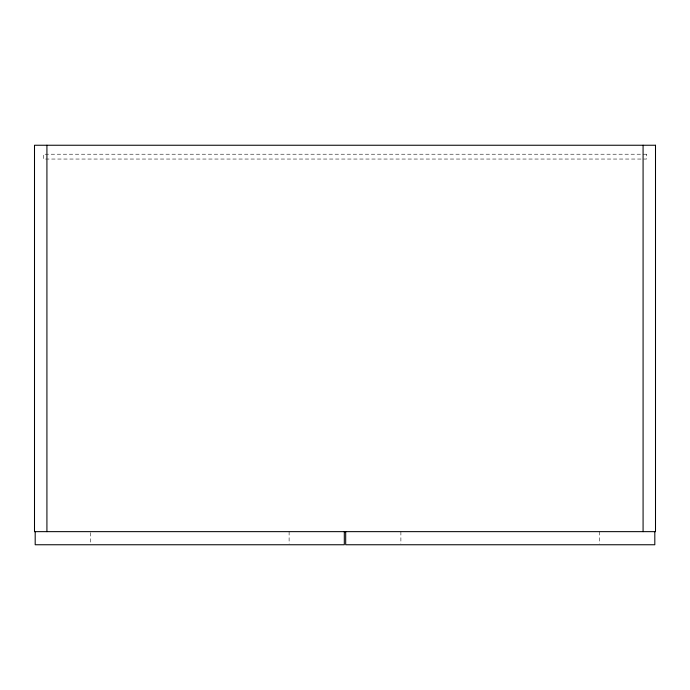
<?xml version="1.0" encoding="UTF-8"?>
<svg xmlns="http://www.w3.org/2000/svg" width="690" height="690" viewBox="0 0 690 690"><rect width="100%" height="100%" fill="white"/><g stroke="black" fill="none" stroke-linecap="round" stroke-linejoin="round"><path stroke-width="0.52" stroke-dasharray="3.45 2.59" d="M599.61 531.645L599.61 543.746M400.89 531.645L400.89 543.746M289.11 531.645L289.11 543.746M90.39 532.654L90.39 543.746M646.53 154.215L43.47 154.215L43.47 159.045L646.53 159.045L646.53 154.215"/><path stroke-width="1.03" d="M654.81 531.645L654.81 544.755L345.69 544.755L345.69 531.645M643.08 145.245L643.08 531.645M344.31 531.645L344.31 544.755L35.19 544.755L35.19 531.645M46.92 145.245L46.92 531.645M655.5 145.245L34.5 145.245L34.5 531.645L655.5 531.645L655.5 145.245"/></g></svg>
